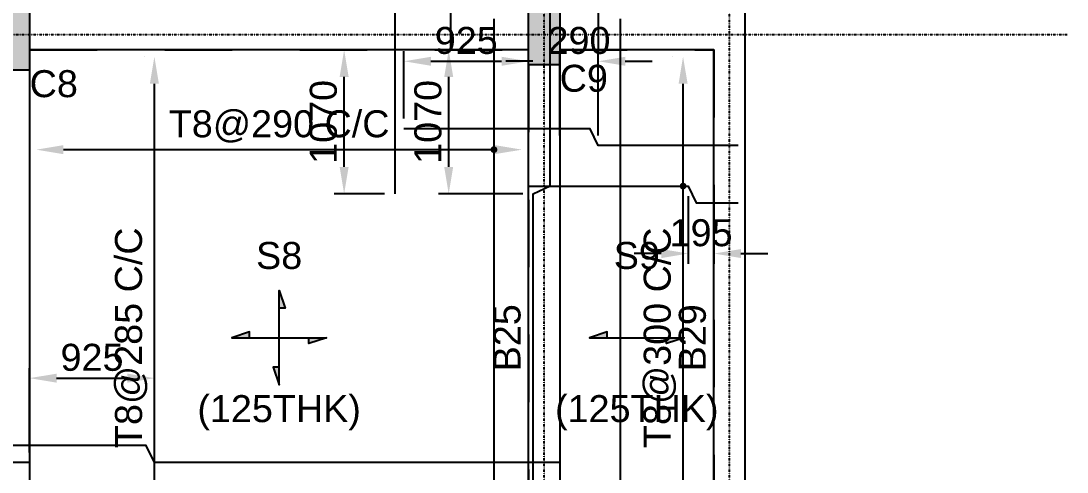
# Model space of a CAD drawing. Header units: inches. Extents: x -816171 to 9366335, y -450961 to 689132.
# Drawn here: x 7825594 to 7833341, y 263830 to 267173 of the extents above; entities that cross this region are included whole.
import ezdxf
from ezdxf.enums import TextEntityAlignment as Align

# ---------------------------------------------------------------- set-up
doc = ezdxf.new("R2010")
doc.units = ezdxf.units.IN
doc.header["$MEASUREMENT"] = 0
doc.linetypes.add('SCCenter', pattern=[1.2, 0.5, -0.3, 0.1, -0.3])
doc.linetypes.add('SCHidden', pattern=[1000, 500, -500])
for name, color, linetype in [('BarLabels', 31, 'Continuous'), ('Beam', 3, 'Continuous'), ('Beam Nos', 7, 'Continuous'), ('Column', 2, 'Continuous'), ('Column Nos', 7, 'Continuous'), ('Dimension', 31, 'Continuous'), ('Grid Line', 8, 'Continuous'), ('Plan Reinforcement', 4, 'Continuous'), ('Slab', 251, 'Continuous'), ('Slab Nos', 7, 'Continuous')]:
    doc.layers.add(name, color=color, linetype=linetype)
doc.styles.add('SC-BBS1', font='SansSerif')
doc.styles.add('SC-BBS2', font='SansSerif')
doc.dimstyles.new('SCDim', dxfattribs={"dimtxt": 200, "dimasz": 200, "dimexe": 75, "dimexo": 75, "dimgap": 50, "dimtad": 1, "dimtoh": 1, "dimdec": 0, "dimzin": 0, "dimdsep": 46, "dimtxsty": 'SC-BBS2', "dimcen": 0.09, "dimclrd": 8, "dimclre": 8, "dimclrt": 31, "dimadec": 0, "dimazin": 0, "dimtfac": 1, "dimtdec": 0, "dimtix": 1, "dimtofl": 0, "dimtmove": 0, "dimatfit": 3, "dimfxl": 1, "dimtolj": 1, "dimtzin": 0, "dimarcsym": 0})

# ---------------------------------------------------------------- blocks, each defined once
blk = doc.blocks.new('*D2865')
at = {"layer": 'DEFPOINTS', "color": 0, "transparency": 16777216}
for p in [(7827987.8, 266958.2), (7828362.8, 266958.2), (7828362.8, 265891.7)]:
    blk.add_point(p, dxfattribs=at)
at = {"layer": 'Dimension', "color": 8, "lineweight": -2, "transparency": 16777216}
for p, q in [((7828287.8, 266958.2), (7827912.8, 266958.2)), ((7827987.8, 266091.7), (7827987.8, 266758.2)), ((7828287.8, 265891.7), (7827912.8, 265891.7))]:
    blk.add_line(p, q, dxfattribs=at)
at = {"layer": 'Dimension', "color": 8, "transparency": 16777216}
for points in [[(7827954.4, 266758.2), (7828021.1, 266758.2), (7827987.8, 266958.2)], [(7827954.4, 266091.7), (7828021.1, 266091.7), (7827987.8, 265891.7)]]:
    blk.add_solid(points, dxfattribs=at)
at = {"layer": 'Dimension', "color": 31, "transparency": 16777216, "insert": (7827834.7, 266425), "char_height": 200, "attachment_point": 5, "rotation": 90, "style": 'SC-BBS2'}
blk.add_mtext('\\A1;1070', dxfattribs=at)
blk = doc.blocks.new('*D2921')
at = {"layer": 'BarLabels', "color": 8, "lineweight": -2, "transparency": 16777216}
blk.add_line((7825909, 266219.2), (7829104, 266219.2), dxfattribs=at)
at = {"layer": 'BarLabels', "color": 8, "transparency": 16777216}
for points in [[(7825909, 266252.6), (7825909, 266185.9), (7825709, 266219.2)], [(7829104, 266252.6), (7829104, 266185.9), (7829304, 266219.2)]]:
    blk.add_solid(points, dxfattribs=at)
at = {"layer": 'DEFPOINTS', "color": 0, "transparency": 16777216}
for p in [(7825709, 266219.2), (7829304, 266219.2), (7829304, 266219.2)]:
    blk.add_point(p, dxfattribs=at)
at = {"layer": 'BarLabels', "color": 31, "transparency": 16777216, "insert": (7827506.5, 266390.8), "char_height": 200, "attachment_point": 5, "style": 'SC-BBS2'}
blk.add_mtext('\\A1;T8@290 C/C', dxfattribs=at)
blk = doc.blocks.new('*D2922')
at = {"layer": 'DEFPOINTS', "color": 0, "transparency": 16777216}
for p in [(7828762.2, 266958.2), (7829387.2, 266958.2), (7829387.2, 265891.7)]:
    blk.add_point(p, dxfattribs=at)
at = {"layer": 'Dimension', "color": 8, "lineweight": -2, "transparency": 16777216}
for p, q in [((7829312.2, 266958.2), (7828687.2, 266958.2)), ((7828762.2, 266091.7), (7828762.2, 266758.2)), ((7829312.2, 265891.7), (7828687.2, 265891.7))]:
    blk.add_line(p, q, dxfattribs=at)
at = {"layer": 'Dimension', "color": 8, "transparency": 16777216}
for points in [[(7828728.9, 266758.2), (7828795.5, 266758.2), (7828762.2, 266958.2)], [(7828728.9, 266091.7), (7828795.5, 266091.7), (7828762.2, 265891.7)]]:
    blk.add_solid(points, dxfattribs=at)
at = {"layer": 'Dimension', "color": 31, "transparency": 16777216, "insert": (7828609.2, 266425), "char_height": 200, "attachment_point": 5, "rotation": 90, "style": 'SC-BBS2'}
blk.add_mtext('\\A1;1070', dxfattribs=at)
blk = doc.blocks.new('*D2924')
at = {"layer": 'BarLabels', "color": 8, "lineweight": -2, "transparency": 16777216}
blk.add_line((7825909, 266219.2), (7829104, 266219.2), dxfattribs=at)
at = {"layer": 'BarLabels', "color": 8, "transparency": 16777216}
for points in [[(7825909, 266252.6), (7825909, 266185.9), (7825709, 266219.2)], [(7829104, 266252.6), (7829104, 266185.9), (7829304, 266219.2)]]:
    blk.add_solid(points, dxfattribs=at)
at = {"layer": 'DEFPOINTS', "color": 0, "transparency": 16777216}
for p in [(7825709, 266219.2), (7829304, 266219.2), (7829304, 266219.2)]:
    blk.add_point(p, dxfattribs=at)
at = {"layer": 'BarLabels', "color": 31, "transparency": 16777216, "insert": (7827506.5, 266390.8), "char_height": 200, "attachment_point": 5, "style": 'SC-BBS2'}
blk.add_mtext('\\A1;T8@290 C/C', dxfattribs=at)
blk = doc.blocks.new('*D2927')
at = {"layer": 'BarLabels', "color": 8, "lineweight": -2, "transparency": 16777216}
for p, q in [((7826507.8, 266908.2), (7826507.8, 266908.2)), ((7826582.8, 262942.2), (7826582.8, 266708.2)), ((7826507.8, 262742.2), (7826507.8, 262742.2))]:
    blk.add_line(p, q, dxfattribs=at)
at = {"layer": 'BarLabels', "color": 8, "transparency": 16777216}
for points in [[(7826549.4, 266708.2), (7826616.1, 266708.2), (7826582.8, 266908.2)], [(7826549.4, 262942.2), (7826616.1, 262942.2), (7826582.8, 262742.2)]]:
    blk.add_solid(points, dxfattribs=at)
at = {"layer": 'DEFPOINTS', "color": 0, "transparency": 16777216}
for p in [(7826582.8, 266908.2), (7826582.8, 266908.2), (7826582.8, 262742.2)]:
    blk.add_point(p, dxfattribs=at)
at = {"layer": 'BarLabels', "color": 31, "transparency": 16777216, "insert": (7826411.2, 264825.2), "char_height": 200, "attachment_point": 5, "rotation": 90, "style": 'SC-BBS2'}
blk.add_mtext('\\A1;T8@285 C/C', dxfattribs=at)
blk = doc.blocks.new('*D2928')
at = {"layer": 'DEFPOINTS', "color": 0, "transparency": 16777216}
for p in [(7826582.8, 264526), (7825659, 263901), (7826582.8, 263901)]:
    blk.add_point(p, dxfattribs=at)
at = {"layer": 'Dimension', "color": 8, "lineweight": -2, "transparency": 16777216}
for p, q in [((7825659, 263976), (7825659, 264601)), ((7826582.8, 263976), (7826582.8, 264601)), ((7825859, 264526), (7826382.8, 264526))]:
    blk.add_line(p, q, dxfattribs=at)
at = {"layer": 'Dimension', "color": 8, "transparency": 16777216}
for points in [[(7825859, 264559.3), (7825859, 264492.6), (7825659, 264526)], [(7826382.8, 264559.3), (7826382.8, 264492.6), (7826582.8, 264526)]]:
    blk.add_solid(points, dxfattribs=at)
at = {"layer": 'Dimension', "color": 31, "transparency": 16777216, "insert": (7826120.9, 264679), "char_height": 200, "attachment_point": 5, "style": 'SC-BBS2'}
blk.add_mtext('\\A1;925', dxfattribs=at)
blk = doc.blocks.new('*D2930')
at = {"layer": 'BarLabels', "color": 8, "lineweight": -2, "transparency": 16777216}
for p, q in [((7826507.8, 266908.2), (7826507.8, 266908.2)), ((7826582.8, 262942.2), (7826582.8, 266708.2)), ((7826507.8, 262742.2), (7826507.8, 262742.2))]:
    blk.add_line(p, q, dxfattribs=at)
at = {"layer": 'BarLabels', "color": 8, "transparency": 16777216}
for points in [[(7826549.4, 266708.2), (7826616.1, 266708.2), (7826582.8, 266908.2)], [(7826549.4, 262942.2), (7826616.1, 262942.2), (7826582.8, 262742.2)]]:
    blk.add_solid(points, dxfattribs=at)
at = {"layer": 'DEFPOINTS', "color": 0, "transparency": 16777216}
for p in [(7826582.8, 266908.2), (7826582.8, 266908.2), (7826582.8, 262742.2)]:
    blk.add_point(p, dxfattribs=at)
at = {"layer": 'BarLabels', "color": 31, "transparency": 16777216, "insert": (7826411.2, 264825.2), "char_height": 200, "attachment_point": 5, "rotation": 90, "style": 'SC-BBS2'}
blk.add_mtext('\\A1;T8@285 C/C', dxfattribs=at)
blk = doc.blocks.new('*D2931')
at = {"layer": 'DEFPOINTS', "color": 0, "transparency": 16777216}
for p in [(7830535.7, 265949.2), (7830726, 265949.2), (7830726, 265449.2)]:
    blk.add_point(p, dxfattribs=at)
at = {"layer": 'Dimension', "color": 8, "lineweight": -2, "transparency": 16777216}
for p, q in [((7830535.7, 265874.2), (7830535.7, 265374.2)), ((7830726, 265874.2), (7830726, 265374.2)), ((7830335.7, 265449.2), (7830135.7, 265449.2)), ((7830926, 265449.2), (7831126, 265449.2))]:
    blk.add_line(p, q, dxfattribs=at)
at = {"layer": 'Dimension', "color": 8, "transparency": 16777216}
for points in [[(7830335.7, 265482.6), (7830335.7, 265415.9), (7830535.7, 265449.2)], [(7830926, 265482.6), (7830926, 265415.9), (7830726, 265449.2)]]:
    blk.add_solid(points, dxfattribs=at)
at = {"layer": 'Dimension', "color": 31, "transparency": 16777216, "insert": (7830630.9, 265602.3), "char_height": 200, "attachment_point": 5, "style": 'SC-BBS2'}
blk.add_mtext('\\A1;195', dxfattribs=at)
blk = doc.blocks.new('*D2932')
at = {"layer": 'BarLabels', "color": 8, "lineweight": -2, "transparency": 16777216}
for p, q in [((7830422.6, 266908.2), (7830422.6, 266908.2)), ((7830497.6, 262942.2), (7830497.6, 266708.2)), ((7830422.6, 262742.2), (7830422.6, 262742.2))]:
    blk.add_line(p, q, dxfattribs=at)
at = {"layer": 'BarLabels', "color": 8, "transparency": 16777216}
for points in [[(7830464.3, 266708.2), (7830531, 266708.2), (7830497.6, 266908.2)], [(7830464.3, 262942.2), (7830531, 262942.2), (7830497.6, 262742.2)]]:
    blk.add_solid(points, dxfattribs=at)
at = {"layer": 'DEFPOINTS', "color": 0, "transparency": 16777216}
for p in [(7830497.6, 266908.2), (7830497.6, 266908.2), (7830497.6, 262742.2)]:
    blk.add_point(p, dxfattribs=at)
at = {"layer": 'BarLabels', "color": 31, "transparency": 16777216, "insert": (7830326.1, 264825.2), "char_height": 200, "attachment_point": 5, "rotation": 90, "style": 'SC-BBS2'}
blk.add_mtext('\\A1;T8@300 C/C', dxfattribs=at)
blk = doc.blocks.new('*D2933')
at = {"layer": 'DEFPOINTS', "color": 0, "transparency": 16777216}
for p in [(7829869.5, 266874.2), (7829584, 266249.2), (7829869.5, 266249.2)]:
    blk.add_point(p, dxfattribs=at)
at = {"layer": 'Dimension', "color": 8, "lineweight": -2, "transparency": 16777216}
for p, q in [((7829584, 266324.2), (7829584, 266949.2)), ((7829869.5, 266324.2), (7829869.5, 266949.2)), ((7829384, 266874.2), (7829184, 266874.2)), ((7830069.5, 266874.2), (7830269.5, 266874.2))]:
    blk.add_line(p, q, dxfattribs=at)
at = {"layer": 'Dimension', "color": 8, "transparency": 16777216}
for points in [[(7829384, 266907.6), (7829384, 266840.9), (7829584, 266874.2)], [(7830069.5, 266907.6), (7830069.5, 266840.9), (7829869.5, 266874.2)]]:
    blk.add_solid(points, dxfattribs=at)
at = {"layer": 'Dimension', "color": 31, "transparency": 16777216, "insert": (7829726.8, 267027.3), "char_height": 200, "attachment_point": 5, "style": 'SC-BBS2'}
blk.add_mtext('\\A1;290', dxfattribs=at)
blk = doc.blocks.new('*D2934')
at = {"layer": 'DEFPOINTS', "color": 0, "transparency": 16777216}
for p in [(7829354, 266874.2), (7828430.3, 266374.2), (7829354, 266374.2)]:
    blk.add_point(p, dxfattribs=at)
at = {"layer": 'Dimension', "color": 8, "lineweight": -2, "transparency": 16777216}
for p, q in [((7828430.3, 266449.2), (7828430.3, 266949.2)), ((7829354, 266449.2), (7829354, 266949.2)), ((7828630.3, 266874.2), (7829154, 266874.2))]:
    blk.add_line(p, q, dxfattribs=at)
at = {"layer": 'Dimension', "color": 8, "transparency": 16777216}
for points in [[(7828630.3, 266907.6), (7828630.3, 266840.9), (7828430.3, 266874.2)], [(7829154, 266907.6), (7829154, 266840.9), (7829354, 266874.2)]]:
    blk.add_solid(points, dxfattribs=at)
at = {"layer": 'Dimension', "color": 31, "transparency": 16777216, "insert": (7828892.1, 267027.3), "char_height": 200, "attachment_point": 5, "style": 'SC-BBS2'}
blk.add_mtext('\\A1;925', dxfattribs=at)
blk = doc.blocks.new('*D2935')
at = {"layer": 'BarLabels', "color": 8, "lineweight": -2, "transparency": 16777216}
for p, q in [((7830422.6, 266908.2), (7830422.6, 266908.2)), ((7830497.6, 262942.2), (7830497.6, 266708.2)), ((7830422.6, 262742.2), (7830422.6, 262742.2))]:
    blk.add_line(p, q, dxfattribs=at)
at = {"layer": 'BarLabels', "color": 8, "transparency": 16777216}
for points in [[(7830464.3, 266708.2), (7830531, 266708.2), (7830497.6, 266908.2)], [(7830464.3, 262942.2), (7830531, 262942.2), (7830497.6, 262742.2)]]:
    blk.add_solid(points, dxfattribs=at)
at = {"layer": 'DEFPOINTS', "color": 0, "transparency": 16777216}
for p in [(7830497.6, 266908.2), (7830497.6, 266908.2), (7830497.6, 262742.2)]:
    blk.add_point(p, dxfattribs=at)
at = {"layer": 'BarLabels', "color": 31, "transparency": 16777216, "insert": (7830326.1, 264825.2), "char_height": 200, "attachment_point": 5, "rotation": 90, "style": 'SC-BBS2'}
blk.add_mtext('\\A1;T8@300 C/C', dxfattribs=at)

msp = doc.modelspace()

# ---------------------------------------------------------------- hatches: boundary and pattern name
at = {"layer": 'Column'}
for points in [[(7825659.01713, 266808.2361), (7825429.01713, 266808.2361), (7825429.01713, 267338.2361), (7825659.01713, 267338.2361)], [(7829584.01713, 266848.2361), (7829354.01713, 266848.2361), (7829354.01713, 267298.2361), (7829584.01713, 267298.2361)]]:
    msp.add_hatch(color=256, dxfattribs=at).paths.add_polyline_path(points, flags=0)
at = {"layer": 'Slab Nos'}
for points in [[(7827506.51713, 265175.2361), (7827550.26713, 265043.9861), (7827506.51713, 265043.9861)], [(7827287.76713, 264825.2361), (7827287.76713, 264868.9861), (7827156.51713, 264825.2361)], [(7829936.26713, 264825.2361), (7829936.26713, 264868.9861), (7829805.01713, 264825.2361)], [(7827856.51713, 264825.2361), (7827725.26713, 264781.4861), (7827725.26713, 264825.2361)], [(7830505.01713, 264825.2361), (7830373.76713, 264781.4861), (7830373.76713, 264825.2361)], [(7827506.51713, 264606.4861), (7827462.76713, 264606.4861), (7827506.51713, 264475.2361)]]:
    msp.add_hatch(color=256, dxfattribs=at).paths.add_polyline_path(points, flags=0)

# ---------------------------------------------------------------- linework, layer by layer
at = {"layer": 'BarLabels', "color": 8, "const_width": 25}
for points in [[(7829084.69573, 266219.2461, 1), (7829109.69573, 266219.2461, 1)], [(7829084.69573, 266219.2461, 1), (7829109.69573, 266219.2461, 1)], [(7830485.11713, 265949.2361, 1), (7830510.11713, 265949.2361, 1)], [(7830485.11713, 265949.2361, 1), (7830510.11713, 265949.2361, 1)]]:
    msp.add_lwpolyline(points, format="xyb", close=True, dxfattribs=at)
at = {"layer": 'Beam'}
for p, q in [((7830956.01713, 272140.2361), (7830956.01713, 266958.2361)), ((7830956.01713, 267073.2361), (7830956.01713, 262462.2361))]:
    msp.add_line(p, q, dxfattribs=at)
at = {"layer": 'Beam', "linetype": 'SCHidden'}
for p, q in [((7825659.01713, 266958.2361), (7829354.01713, 266958.2361)), ((7829584.01713, 266958.2361), (7830726.01713, 266958.2361)), ((7830726.01713, 266958.2361), (7830726.01713, 262692.2361)), ((7825659.01713, 266808.2361), (7825659.01713, 262842.2361)), ((7829354.01713, 266848.2361), (7829354.01713, 262802.2361)), ((7829584.01713, 266848.2361), (7829584.01713, 262802.2361))]:
    msp.add_line(p, q, dxfattribs=at)
at = {"layer": 'Column'}
for points in [[(7825659.01713, 266808.2361), (7825429.01713, 266808.2361), (7825429.01713, 267338.2361), (7825659.01713, 267338.2361)], [(7829584.01713, 266848.2361), (7829354.01713, 266848.2361), (7829354.01713, 267298.2361), (7829584.01713, 267298.2361)]]:
    msp.add_lwpolyline(points, close=True, dxfattribs=at)
at = {"layer": 'Grid Line', "linetype": 'SCCenter'}
for p, q in [((7829469.01713, 257943.2361), (7829469.01713, 279631.2361)), ((7830841.01713, 257943.2361), (7830841.01713, 279631.2361)), ((7819120.01713, 267073.2361), (7833341.01713, 267073.2361))]:
    msp.add_line(p, q, dxfattribs=at)
at = {"layer": 'Plan Reinforcement'}
for points in [[(7828777.76713, 266958.2361), (7828777.76713, 270815.9861), (7828902.76713, 270875.9861), (7828902.76713, 273445.4861)], [(7828487.76713, 272255.2361), (7828487.76713, 268397.4861), (7828362.76713, 268337.4861), (7828362.76713, 265891.7361)], [(7829869.51213, 272255.2361), (7829869.51213, 266958.2361)], [(7829387.19573, 262462.2361), (7829387.19573, 265891.7361), (7829512.19573, 265951.7361), (7829512.19573, 268397.4861)], [(7829097.19573, 267188.2361), (7829097.19573, 263758.7361), (7828972.19573, 263698.7361), (7828972.19573, 261986.2361)], [(7830032.65213, 267188.2361), (7830032.65213, 262462.2361)], [(7830906.01713, 266249.2361), (7829869.51713, 266249.2361), (7829809.51713, 266374.2361), (7828430.26713, 266374.2361)], [(7829354.01713, 265949.2361), (7830535.6838, 265949.2361), (7830595.6838, 265824.2361), (7830906.01713, 265824.2361)], [(7825659.01713, 263900.7286), (7822350.6838, 263900.7286), (7822290.6838, 264025.7286), (7821555.01713, 264025.7286)], [(7829584.01713, 263900.9786), (7826582.76713, 263900.9786), (7826522.76713, 264025.9786), (7824505.51713, 264025.9786)]]:
    msp.add_lwpolyline(points, dxfattribs=at)
at = {"layer": 'Slab'}
for points in [[(7829354.01713, 262692.2361), (7829354.01713, 262802.2361), (7829354.01713, 266848.2361), (7829354.01713, 266958.2361), (7825659.01713, 266958.2361), (7825659.01713, 266808.2361), (7825659.01713, 262842.2361), (7825659.01713, 262692.2361)], [(7830726.01713, 262692.2361), (7830726.01713, 266958.2361), (7829584.01713, 266958.2361), (7829584.01713, 266848.2361), (7829584.01713, 262802.2361), (7829584.01713, 262692.2361)]]:
    msp.add_lwpolyline(points, close=True, dxfattribs=at)
at = {"layer": 'Slab Nos'}
for points in [[(7827506.51713, 264606.4861), (7827462.76713, 264606.4861), (7827506.51713, 264475.2361), (7827506.51713, 265175.2361), (7827550.26713, 265043.9861), (7827506.51713, 265043.9861)], [(7827287.76713, 264825.2361), (7827287.76713, 264868.9861), (7827156.51713, 264825.2361), (7827856.51713, 264825.2361), (7827725.26713, 264781.4861), (7827725.26713, 264825.2361)], [(7829936.26713, 264825.2361), (7829936.26713, 264868.9861), (7829805.01713, 264825.2361), (7830505.01713, 264825.2361), (7830373.76713, 264781.4861), (7830373.76713, 264825.2361)]]:
    msp.add_lwpolyline(points, dxfattribs=at)

# ---------------------------------------------------------------- texts
at = {"layer": 'Beam Nos', "style": 'SC-BBS1'}
for s, p in [('B25', (7829354.01713, 264825.2361)), ('B29', (7830726.01713, 264825.2361))]:
    msp.add_text(s, height=200, rotation=90, dxfattribs=at).set_placement(p, align=Align.BOTTOM_CENTER)
at = {"layer": 'Column Nos', "style": 'SC-BBS2'}
for s, p in [('C8', (7825659.01713, 266808.2361)), ('C9', (7829584.01713, 266848.2361))]:
    msp.add_text(s, height=200, dxfattribs=at).set_placement(p, align=Align.TOP_LEFT)
at = {"layer": 'Slab Nos', "style": 'SC-BBS2'}
for s, p in [('S8', (7827506.51713, 265275.2361)), ('S9', (7830155.01713, 265275.2361))]:
    msp.add_text(s, height=200, dxfattribs=at).set_placement(p, align=Align.BOTTOM_CENTER)
for p in [(7827506.51713, 264275.2361), (7830155.01713, 264275.2361)]:
    msp.add_text('(125THK)', height=200, dxfattribs=at).set_placement(p, align=Align.MIDDLE)

# ---------------------------------------------------------------- dimensions: what is measured, and where the dimension line sits
at = {"layer": 'BarLabels'}
for base, p1, p2, angle, text, picture, middle in [((7826582.75713, 266908.2361), (7826582.75713, 262742.2361), (7826582.75713, 266908.2361), 90, 'T8@285 C/C', '*D2927', (7826582.75713, 264825.2361)), ((7826582.75713, 266908.2361), (7826582.75713, 262742.2361), (7826582.75713, 266908.2361), 90, 'T8@285 C/C', '*D2930', (7826582.75713, 264825.2361)), ((7830497.61713, 266908.2361), (7830497.61713, 262742.2361), (7830497.61713, 266908.2361), 90, 'T8@300 C/C', '*D2932', (7830497.61713, 264825.2361)), ((7830497.61713, 266908.2361), (7830497.61713, 262742.2361), (7830497.61713, 266908.2361), 90, 'T8@300 C/C', '*D2935', (7830497.61713, 264825.2361)), ((7829304.01713, 266219.2461), (7825709.01713, 266219.2461), (7829304.01713, 266219.2461), 0, 'T8@290 C/C', '*D2921', (7827506.51713, 266219.2461)), ((7829304.01713, 266219.2461), (7825709.01713, 266219.2461), (7829304.01713, 266219.2461), 0, 'T8@290 C/C', '*D2924', (7827506.51713, 266219.2461))]:
    dim = msp.add_linear_dim(base=base, p1=p1, p2=p2, angle=angle, text=text, dimstyle='SCDim', override={"dimjust": 0}, dxfattribs=at)
    dim.commit()
    dim.dimension.update_dxf_attribs({"geometry": picture, "text_midpoint": middle, "dimtype": 161})
at = {"layer": 'Dimension'}
for base, p1, p2, angle, text, picture, middle in [((7829354.01713, 266874.2361), (7828430.26713, 266374.2361), (7829354.01713, 266374.2361), 0, '925', '*D2934', (7828892.14213, 266874.2361)), ((7829869.51713, 266874.2361), (7829584.01713, 266249.2361), (7829869.51713, 266249.2361), 0, '290', '*D2933', (7829726.76713, 266874.2361)), ((7827987.76713, 266958.2361), (7828362.76713, 265891.7361), (7828362.76713, 266958.2361), 90, '1070', '*D2865', (7827987.76713, 266424.9861)), ((7828762.19573, 266958.2361), (7829387.19573, 265891.7361), (7829387.19573, 266958.2361), 90, '1070', '*D2922', (7828762.19573, 266424.9861)), ((7830726.01713, 265449.2361), (7830535.68383, 265949.2361), (7830726.01713, 265949.2361), 0, '195', '*D2931', (7830630.85048, 265449.2361)), ((7826582.76713, 264525.9786), (7825659.01713, 263900.9786), (7826582.76713, 263900.9786), 0, '925', '*D2928', (7826120.89213, 264525.9786))]:
    dim = msp.add_linear_dim(base=base, p1=p1, p2=p2, angle=angle, text=text, dimstyle='SCDim', override={"dimjust": 0}, dxfattribs=at)
    dim.commit()
    dim.dimension.update_dxf_attribs({"geometry": picture, "text_midpoint": middle, "dimtype": 161})

doc.saveas('drawing.dxf')
